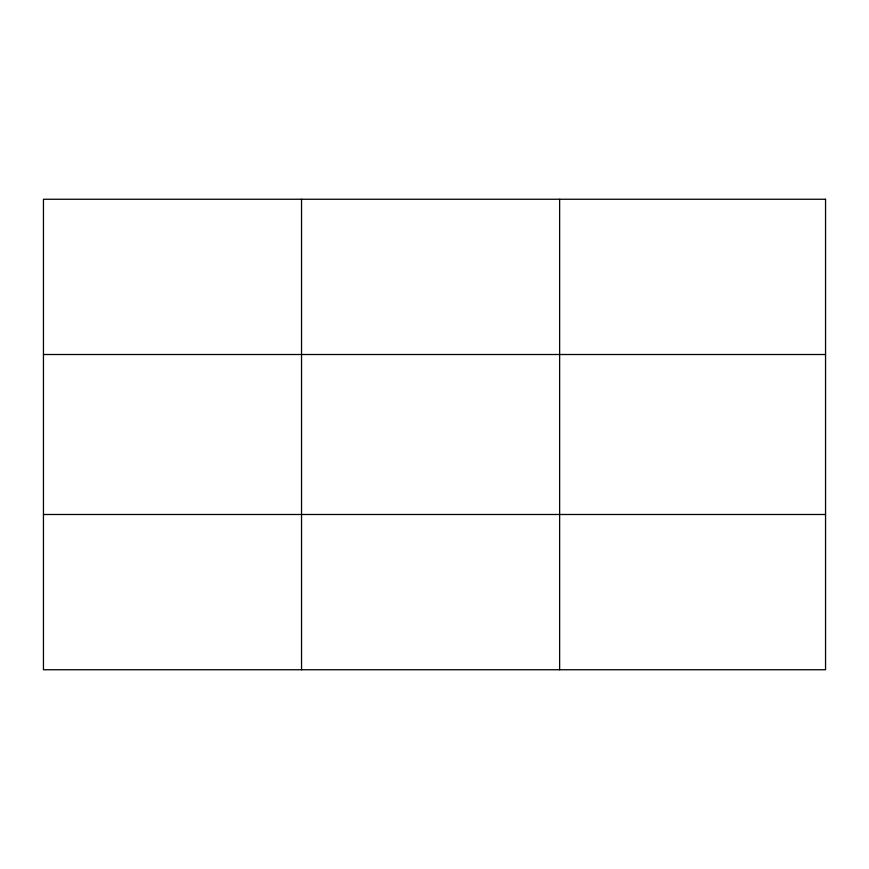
<?xml version="1.0" encoding="UTF-8"?>
<svg xmlns="http://www.w3.org/2000/svg" width="869" height="869" viewBox="0 0 869 869"><rect width="100%" height="100%" fill="white"/><g stroke="black" fill="none" stroke-linecap="round" stroke-linejoin="round"><path stroke-width="1.3" d="M301.543 669.749L301.543 199.251M559.636 669.749L559.636 199.251M43.45 354.509L825.55 354.509M43.45 514.491L825.55 514.491M825.55 199.251L825.55 669.749L43.45 669.749L43.45 199.251L825.55 199.251"/></g></svg>
